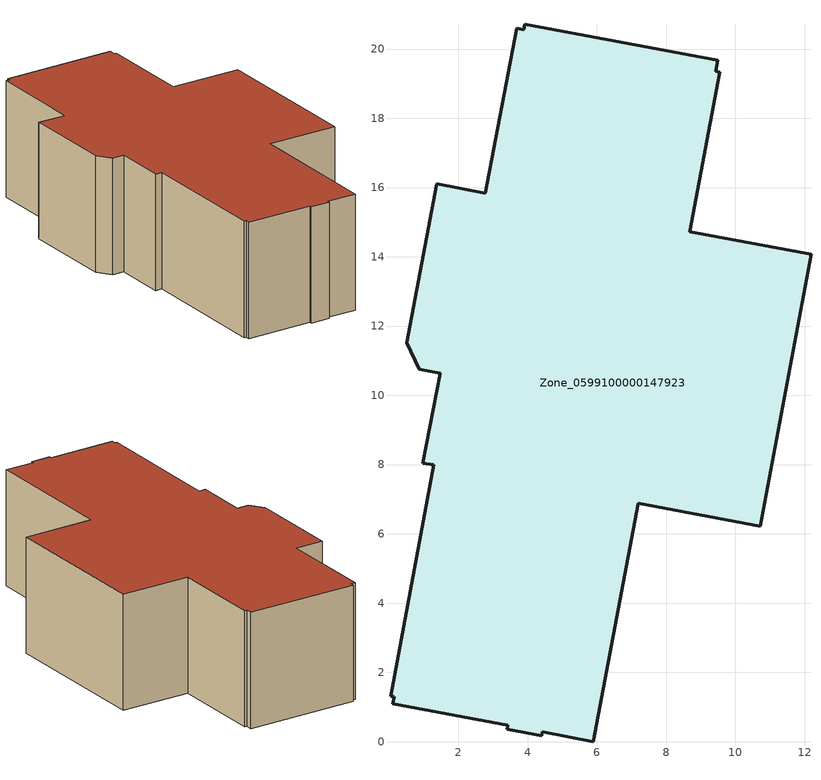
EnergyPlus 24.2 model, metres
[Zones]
Zone_0599100000147923
 floor ground (C_G): 3.41,0.36 3.43,0.47 0.11,1.09 0.14,1.3 0.04,1.31 1.29,7.99 0.97,8.04 1.47,10.64 0.87,10.76 0.51,11.52 1.38,16.11 2.78,15.84 3.68,20.6 3.88,20.55 3.91,20.71 9.49,19.67 9.44,19.35 9.54,19.33 8.68,14.73 12.18,14.07 10.71,6.22 7.19,6.88 5.89,0 4.42,0.28 4.4,0.17 z0
 wall outside (C_F): 0.97,8.04 1.29,7.99 0.04,1.31 0.14,1.3 0.11,1.09 3.43,0.47 3.41,0.36 4.4,0.17 4.42,0.28 5.89,0 7.19,6.88 10.71,6.22 12.18,14.07 8.68,14.73 9.54,19.33 9.44,19.35 9.49,19.67 3.91,20.71 3.88,20.55 3.68,20.6 2.78,15.84 1.38,16.11 0.51,11.52 0.87,10.76 1.47,10.64 0.97,8.04 z0:5.81
 roof outside (C_R): 0.04,1.31 0.14,1.3 0.11,1.09 3.43,0.47 3.41,0.36 4.4,0.17 4.42,0.28 5.89,0 7.19,6.88 10.71,6.22 12.18,14.07 8.68,14.73 9.54,19.33 9.44,19.35 9.49,19.67 3.91,20.71 3.88,20.55 3.68,20.6 2.78,15.84 1.38,16.11 0.51,11.52 0.87,10.76 1.47,10.64 0.97,8.04 1.29,7.99 z5.81
[BUILDING]
Pand.0599100000147923: North Axis=0; Terrain=City; Loads Convergence Tolerance Value=0.04; Temperature Convergence Tolerance Value=0.4; Solar Distribution=FullExterior; Maximum Number of Warmup Days=25; Minimum Number of Warmup Days=1
[Site:Location]
Rotterdam.The.Hague.AP_ZH_NLD Design_Conditions: Latitude=51.96; Longitude=4.45; Time Zone=1; Elevation=-4.5
[SITE:GROUNDTEMPERATURE:BUILDINGSURFACE]
18, 18, 18, 18, 18, 18, 18, 18, 18, 18, 18, 18
[MATERIAL] Thermal Absorptance=0.9; Solar Absorptance=0.7; Visible Absorptance=0.7
Name | Roughness | Thickness | Conductivity | Density | Specific Heat
G.D.1992-2005 | MediumSmooth | 0.15 | 0.06 | 540 | 1210
F.D.1992-2005 | Rough | 0.3 | 0.12 | 1920 | 840
R.D.1992-2005 | MediumRough | 0.2 | 0.08 | 1500 | 1000
[CONSTRUCTION]
C_G: G.D.1992-2005
C_F: F.D.1992-2005
C_R: R.D.1992-2005
[ZONE]
Zone_0599100000147923: Type=1; Multiplier=1; Ceiling Height=Autocalculate; Volume=Autocalculate; Floor Area=autocalculate; Part of Total Floor Area=Yes
[ZONEINFILTRATION:DESIGNFLOWRATE]
Infil_Zone_0599100000147923: Zone or ZoneList or Space or SpaceList=Zone_0599100000147923; Schedule=AlwaysOn; Design Flow Rate Calculation Method=Flow/Area; Flow Rate per Floor Area=0.0021; Constant Term Coefficient=1; Temperature Term Coefficient=0; Velocity Term Coefficient=0; Velocity Squared Term Coefficient=0
[HVACTEMPLATE:ZONE:IDEALLOADSAIRSYSTEM]
Zone_0599100000147923: Maximum Heating Supply Air Temperature=50; Minimum Cooling Supply Air Temperature=13; Maximum Heating Supply Air Humidity Ratio=0.0156; Minimum Cooling Supply Air Humidity Ratio=0.0077; Heating Limit=NoLimit; Cooling Limit=NoLimit; Dehumidification Control Type=ConstantSensibleHeatRatio; Cooling Sensible Heat Ratio=0.7; Dehumidification Setpoint=60; Humidification Control Type=None; Humidification Setpoint=30; Outdoor Air Method=None; Outdoor Air Flow Rate per Person=0.00944; Outdoor Air Flow Rate per Zone Floor Area=0; Outdoor Air Flow Rate per Zone=0; Demand Controlled Ventilation Type=None; Outdoor Air Economizer Type=NoEconomizer; Heat Recovery Type=None; Sensible Heat Recovery Effectiveness=0.7; Latent Heat Recovery Effectiveness=0.65
[ZONECONTROL:THERMOSTAT]
ThermostatControl_Zone_0599100000147923: Zone or ZoneList=Zone_0599100000147923; Control Type Schedule=DualSetpointControlType; Control 1=Thermostat_Zone_0599100000147923; Temperature Difference Between Cutout And Setpoint=0
[THERMOSTATSETPOINT:DUALSETPOINT]
Thermostat_Zone_0599100000147923: Heating Setpoint Temperature Schedule=HeatingSetpoint_Zone_0599100000147923; Cooling Setpoint Temperature Schedule=CoolingSetpoint_Zone_0599100000147923
[SCHEDULE:COMPACT]
HeatingSetpoint_Zone_0599100000147923: Through: 12/31, For: AllDays, Until: 24:00, 21
CoolingSetpoint_Zone_0599100000147923: Through: 12/31, For: AllDays, Until: 24:00, 24
DualSetpointControlType: Through: 12/31, For: AllDays, Until: 24:00, 4
AlwaysOn: Through: 12/31, For: AllDays, Until: 24:00, 1
